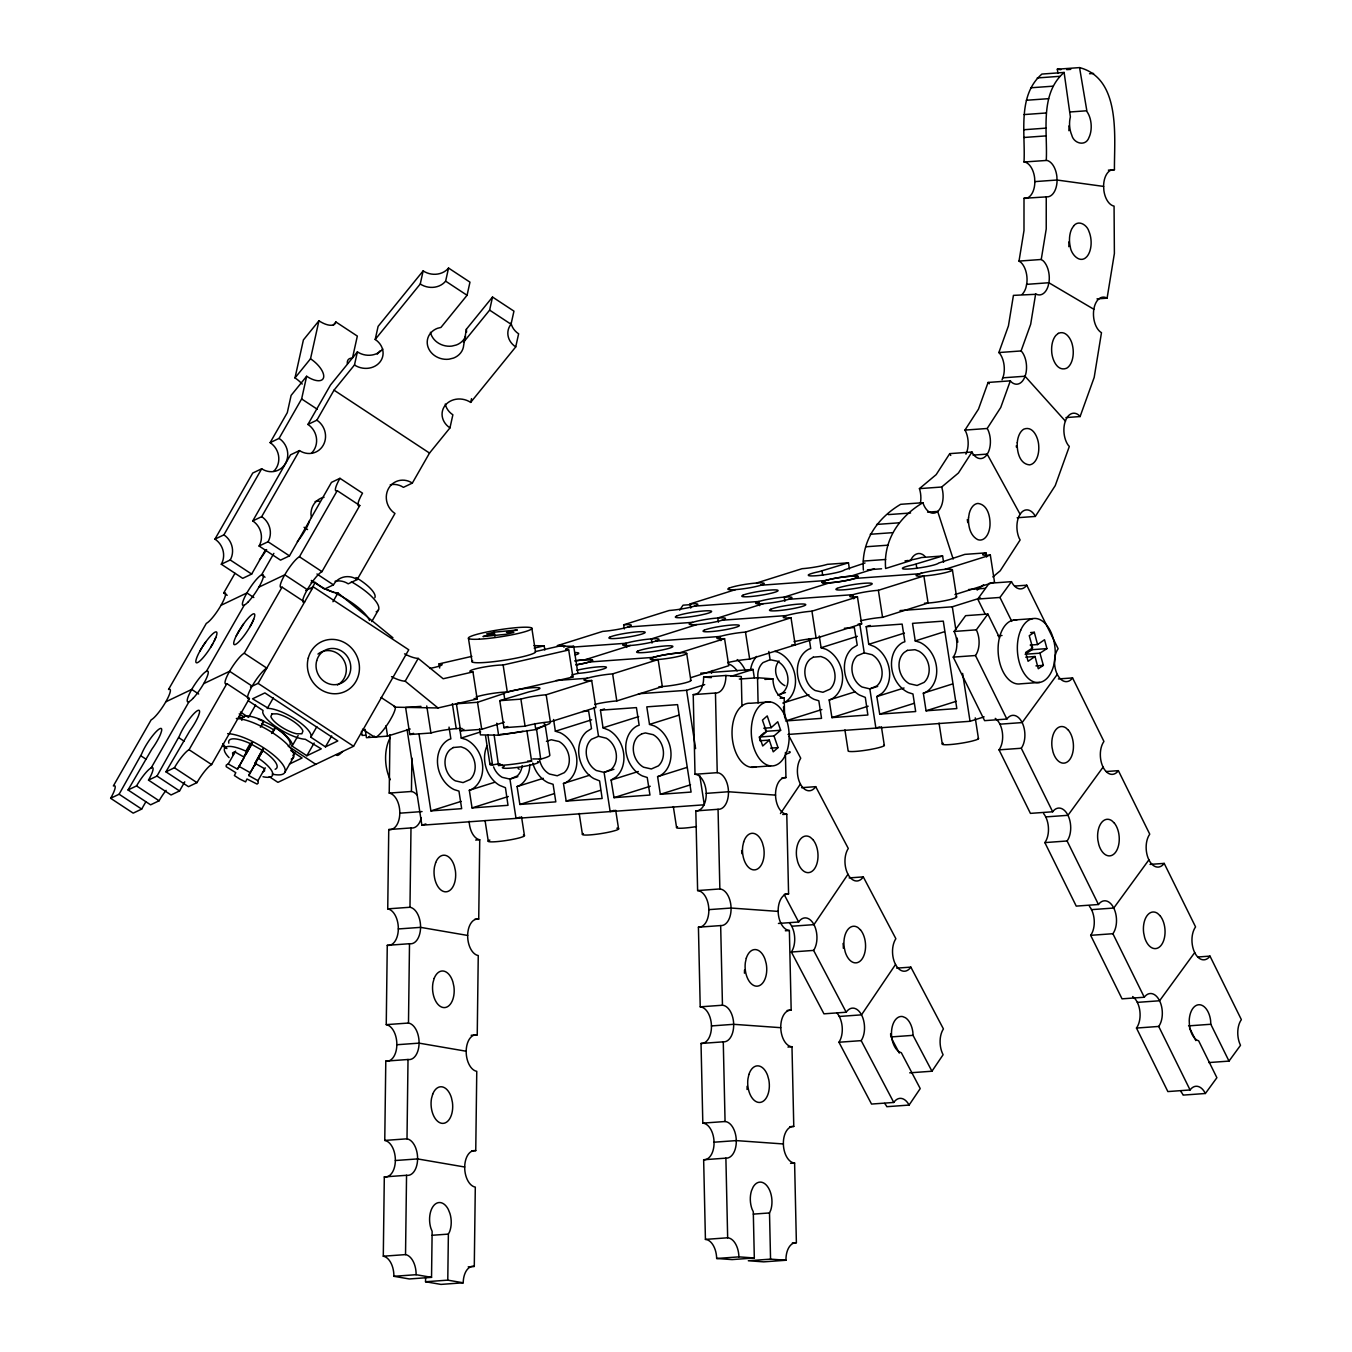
<?xml version="1.0" encoding="UTF-8"?>
<svg xmlns="http://www.w3.org/2000/svg" width="1352" height="1352" viewBox="0 0 1352 1352"><rect width="100%" height="100%" fill="white"/><g stroke="black" fill="none" stroke-linecap="round" stroke-linejoin="round"><path stroke-width="1.5" d="M863.387 570.105C861.004 541.898 876.806 518.408 900.652 504.313L922.892 502.707A18.353 10.782 85.9 0 0 937.68 511.428L953.177 559.035M922.892 502.707C899.046 516.802 883.245 540.276 885.628 568.499L910.707 560.607C912.144 555.875 917.417 551.548 922.334 554.354A18.353 10.782 85.9 0 1 924.971 556.466M1057.957 73.329L1057.315 69.206L1079.555 67.6L1086.991 111.641A18.353 10.782 85.9 0 1 1088.968 137.515C1085.724 146.861 1073.708 143.566 1071.781 135.166A18.353 10.782 85.9 0 1 1070.378 116.864L1064.108 72.45L1041.885 74.073C1017.025 95.62 1025.526 133.29 1024.022 162.003L1046.989 160.415A18.353 10.782 85.9 0 1 1056.875 176.47L1057.061 181.252A18.353 10.782 85.9 0 1 1048.341 196.75L1024.005 198.288L1023.988 230.584L1019.019 261.088L1020.98 262.457A18.353 10.782 85.9 0 1 1026.844 283.176L1025.948 287.587A18.353 10.782 85.9 0 1 1022.264 294.212M1046.245 196.682L1046.228 228.978L1041.243 259.483L1043.22 260.851A18.353 10.782 85.9 0 1 1049.084 281.571L1048.172 285.965A18.353 10.782 85.9 0 1 1036.376 294.263L1013.425 295.378L1008.44 325.883L998.858 352.551L1000.074 353.903A18.353 10.782 85.9 0 1 1003.471 375.856L1002.052 379.794M1046.262 160.398C1047.766 131.685 1039.265 93.998 1064.108 72.45M1108.387 170.149L1114.437 169.71C1114.166 137.701 1121.416 78.636 1079.555 67.6M463.212 1282.794L447.782 1280.141L448.374 1234.106L449.591 1231.756A18.353 10.782 85.9 0 0 449.962 1213.555L448.323 1209.448A18.353 10.782 85.9 0 0 434.11 1205.139A18.353 10.782 85.9 0 0 430.849 1228.157L432.133 1231.351L431.541 1277.353L409.301 1278.958L393.888 1276.305A18.353 10.782 85.9 0 0 383.292 1256.211L384.306 1176.899A18.353 10.782 85.9 0 0 395.359 1160.523L417.599 1158.918L464.699 1167.013A18.353 10.782 85.9 0 0 475.296 1187.107L474.282 1266.418A18.353 10.782 85.9 0 0 463.212 1282.794L440.972 1284.4L425.542 1281.747L425.61 1277.555M395.359 1160.523A18.353 10.782 85.9 0 0 384.762 1140.429L385.793 1061.117A18.353 10.782 85.9 0 0 396.846 1044.741L419.086 1043.136L466.187 1051.231A18.353 10.782 85.9 0 0 476.766 1071.325L475.752 1150.637A18.353 10.782 85.9 0 0 464.699 1167.013M396.846 1044.741A18.353 10.782 85.9 0 0 386.25 1024.647L387.264 945.335A18.353 10.782 85.9 0 0 398.333 928.959L420.573 927.354L467.657 935.449A18.353 10.782 85.9 0 0 478.253 955.543L477.239 1034.855A18.353 10.782 85.9 0 0 466.187 1051.231M398.333 928.959A18.353 10.782 85.9 0 0 387.737 908.865L388.751 829.553A18.353 10.782 85.9 0 0 399.803 813.177L422.044 811.572M399.803 813.177A18.353 10.782 85.9 0 0 389.224 793.083L389.967 734.643M431.541 1277.353L416.112 1274.699A18.353 10.782 85.9 0 0 405.532 1254.605L406.546 1175.294A18.353 10.782 85.9 0 0 417.599 1158.918A18.353 10.782 85.9 0 0 407.003 1138.823L408.017 1059.495A18.353 10.782 85.9 0 0 419.086 1043.136A18.353 10.782 85.9 0 0 408.49 1023.042L409.504 943.713A18.353 10.782 85.9 0 0 420.573 927.354A18.353 10.782 85.9 0 0 409.977 907.26L410.991 827.931A18.353 10.782 85.9 0 0 421.317 817.69M416.839 794.841A18.353 10.782 85.9 0 0 411.447 791.478L411.887 758.066M467.657 935.449A18.353 10.782 85.9 0 1 478.726 919.073L479.74 839.761A18.353 10.782 85.9 0 1 469.161 821.255M310.808 737.212L311.095 735.336A27.547 8.315 29.8 0 0 294.499 718.706A27.547 8.315 29.8 0 0 268.524 708.397L252.537 698.815L264.891 692.917L337.814 740.964L325.46 746.862L310.808 737.212L316.858 726.632M1035.666 293.773L1030.68 324.26L1021.081 350.945L1022.315 352.297A18.353 10.782 85.9 0 1 1025.712 374.25L1024.292 378.188A18.353 10.782 85.9 0 1 1011.549 382.193L1010.333 380.841L988.092 382.447L978.493 409.115L964.939 430.105L965.936 431.93A18.353 10.782 85.9 0 1 965.919 454.171M1065.934 417.582L1080.096 416.551L1094.19 377.394L1101.474 332.693A18.353 10.782 85.9 0 1 1093.836 309.27A18.353 10.782 85.9 0 1 1107.102 298.167L1114.386 253.483L1114.065 206.112A18.353 10.782 85.9 0 1 1103.891 190.615L1103.604 185.832A18.353 10.782 85.9 0 1 1111.986 169.777L1114.437 169.71M302.24 384.053A18.353 8.196 39.1 0 0 294.99 377.918L303.406 339.927L318.937 320.796A18.353 8.196 39.1 0 0 335.904 321.979L357.334 336.09L352.45 358.145L350.523 358.28A18.353 8.196 39.1 0 0 347.413 363.806M273.729 471.341A18.353 17.137 64.5 0 0 270.13 442.645L279.07 438.386L301.631 398.941L306.65 376.262A18.353 8.196 39.1 0 0 323.618 377.428A18.353 8.196 39.1 0 0 310.521 358.787L318.937 320.796M311.518 453.14A18.353 17.137 64.5 0 0 307.935 424.443L316.875 420.185L334.029 390.17L354.477 364.989L357.384 351.875A18.353 16.038 12.5 0 0 382.785 349.036M354.477 364.989A18.353 16.038 12.5 0 0 379.878 362.133A18.353 16.038 12.5 0 0 375.197 339.47L378.104 326.373L423.142 270.89A18.353 16.038 12.5 0 0 448.543 268.051L469.972 282.162L467.065 295.277L440.938 327.438L437.423 328.316A18.353 16.038 12.5 0 0 428.161 347.464A18.353 16.038 12.5 0 0 448.982 359.193L453.512 358.077A18.353 16.038 12.5 0 0 463.685 345.199L466.372 329.229L492.517 297.034L513.946 311.146L511.039 324.243A18.353 16.038 12.5 0 0 515.72 346.906L470.682 402.389A18.353 16.038 12.5 0 0 445.281 405.228A18.353 16.038 12.5 0 0 449.962 427.891L429.514 453.072L412.343 483.087L403.42 487.345A18.353 17.137 64.5 0 0 390.238 484.793M375.197 339.47L420.252 284.005L423.142 270.89M467.065 295.277L445.636 281.148L448.543 268.051M449.962 427.891L452.869 414.794A18.353 16.038 12.5 0 1 445.264 404.045M463.466 342.326L489.627 310.132L492.517 297.034M470.682 402.389L471.51 398.637M515.72 346.906L518.627 333.809A18.353 16.038 12.5 0 1 511.022 323.06M145.847 801.787L141.673 809.087L133.189 813.143L110.627 798.288L119.111 794.232L141.723 753.774A18.353 3.583 -56.6 0 1 154.567 733.392A18.353 3.583 -56.6 0 1 161.513 731.212L160.618 733.95A18.353 3.583 -56.6 0 1 151.863 749.177L128.051 789.974L150.596 804.829L159.097 800.773A18.353 3.583 -56.6 0 1 166.076 790.345M184.768 781.811L179.546 790.937L171.062 794.976L148.5 780.121L157.001 776.065L179.596 735.623A18.353 3.583 -56.6 0 1 192.44 715.242A18.353 3.583 -56.6 0 1 199.386 713.062L198.507 715.783A18.353 3.583 -56.6 0 1 189.736 731.01L165.924 771.806L188.486 786.678L196.969 782.622A18.353 3.583 -56.6 0 1 211.622 764.59L249.41 698.494A18.353 3.583 -56.6 0 1 252.148 686.14A18.353 3.583 -56.6 0 1 266.8 668.108L244.239 653.236A18.353 3.583 -56.6 0 0 229.603 671.285L203.696 683.639M309.557 520.689L308.864 522.835A18.353 3.583 -56.6 0 1 300.11 538.062L297.355 541.628M1010.333 380.841L1000.733 407.51L987.18 428.483L964.939 430.105M770.555 1259.134L769.508 1212.947L770.775 1210.057A18.353 10.782 85.9 0 0 767.294 1186.228A18.353 10.782 85.9 0 0 753.098 1187.073L751.492 1190.774A18.353 10.782 85.9 0 0 752.033 1209.094L753.284 1211.747L754.315 1257.985L732.074 1259.591L716.661 1258.492A18.353 10.782 85.9 0 0 705.423 1239.395L703.648 1159.746A18.353 10.782 85.9 0 0 714.059 1142.203L736.299 1140.598L783.366 1143.961A18.353 10.782 85.9 0 0 794.604 1163.058L796.379 1242.708A18.353 10.782 85.9 0 0 785.968 1260.25L763.728 1261.855L748.315 1260.757L770.555 1259.134L785.968 1260.25M214.275 640.882L215.796 637.468M252.148 622.714L253.686 619.3M228.809 743.178A27.547 8.315 29.8 0 1 250.221 743.549L262.643 750.546L248.684 775.49L257.928 780.695L258.232 783.095L257.049 784.075L246.994 778.989L245.591 781.878L239.811 779.073L234.386 775.558L235.789 772.668L226.173 766.668L226.24 765.063L228.235 763.965L237.496 769.17L252.52 742.451M234.944 751.695L232.899 755.261L232.595 752.878L234.589 751.763L243.833 756.985L251.506 742.721M261.206 726.599L263.268 720.751A27.547 8.315 29.8 0 0 241.856 720.379M262.575 772.009L264.57 770.893L264.265 768.511L255.021 763.288L262.71 749.008M272.411 732.902L275.673 727.748A27.547 8.315 29.8 0 1 289.953 745.02M238.425 631.823A18.353 3.583 -56.6 0 1 254.649 614.315A18.353 3.583 -56.6 0 1 241.248 639.226A18.353 3.583 -56.6 0 1 236.346 635.677L243.546 623.914M236.313 635.727L238.391 631.874M250.019 626.669L252.097 622.816M265.245 550.332L251.658 574.076L242.718 578.352L221.305 564.223A18.353 17.137 64.5 0 0 214.951 539.127L252.756 473.031L261.696 468.772A18.353 17.137 64.5 0 0 285.424 463.482A18.353 17.137 64.5 0 0 279.07 438.386M270.13 442.645L287.3 412.647L291.119 395.392L306.65 376.262M214.951 539.127L223.891 534.868L261.696 468.772M339.96 478.321A18.353 3.583 -56.6 0 0 337.223 490.675L299.434 556.77A18.353 3.583 -56.6 0 0 284.782 574.803A18.353 3.583 -56.6 0 0 282.044 587.157L304.606 602.012A18.353 3.583 -56.6 0 1 307.326 589.658A18.353 3.583 -56.6 0 1 321.979 571.626L359.784 505.53A18.353 3.583 -56.6 0 1 362.522 493.176L339.96 478.321L331.477 482.377L289.463 555.875L280.523 560.134L259.094 546.022A18.353 17.137 64.5 0 0 252.756 520.926L290.545 454.83L299.485 450.571A18.353 17.137 64.5 0 0 323.212 445.281A18.353 17.137 64.5 0 0 316.875 420.185M307.935 424.443L330.496 384.999L357.384 351.875M252.756 520.926L261.68 516.65L299.485 450.571M110.627 798.288A18.353 3.583 -56.6 0 0 113.365 785.934L151.171 719.839A18.353 3.583 -56.6 0 0 165.806 701.806A18.353 3.583 -56.6 0 0 168.544 689.452L206.349 623.356A18.353 3.583 -56.6 0 0 221.001 605.324A18.353 3.583 -56.6 0 0 223.722 592.97L234.961 573.332M189.043 701.688L151.187 767.885A18.353 3.583 -56.6 0 0 136.535 785.918L128.051 789.974M206.366 671.403L244.222 605.206M261.544 574.921L273.865 553.374M165.924 771.806L174.408 767.767A18.353 3.583 -56.6 0 1 189.06 749.718L226.866 683.639A18.353 3.583 -56.6 0 1 229.603 671.285L252.148 686.14M244.239 653.236L282.044 587.157M311.23 589.489L315.236 582.475A18.353 5.543 29.8 0 0 337.966 592.97L392.942 637.789M250.509 686.968L258.08 683.351L313.258 586.869L408.743 649.788L353.565 746.27L277.92 782.352L269.234 776.639M255.596 705.051L248.531 717.405L240.419 712.014M228.235 763.965L235.586 751.12M267.257 708.516L273.307 697.919M229.046 757.627A27.547 8.315 29.8 0 1 245.878 751.137L250.221 743.549M260.395 727.173L263.877 721.106M243.833 756.985L252.013 742.687M332.947 601.725L337.966 592.97M237.496 769.17L243.782 758.168M245.878 754.5L252.165 743.499M335.059 581.275A18.353 17.137 64.5 0 1 348.225 583.827L357.165 579.569L394.97 513.473A18.353 17.137 64.5 0 1 388.615 488.376A18.353 17.137 64.5 0 1 412.343 483.087M271.6 733.46L275.081 727.393M255.021 763.288L263.201 748.991M248.684 775.49L256.018 762.646M259.161 757.154L263.37 749.819M254.328 766.145L256.424 762.477M257.928 780.695L265.262 767.868M248.362 700.809L263.015 710.459L262.727 712.318A27.547 8.315 29.8 0 0 279.323 728.965A27.547 8.315 29.8 0 0 305.298 739.274L321.286 748.856L306.853 755.751L292.1 746.101L298.15 735.522M292.843 755.802L294.922 752.168M284.9 772.313L293.604 757.12M371.749 621.599L378.509 609.786M306.853 755.751L314.137 743.008M325.46 746.862L331.696 735.944M391.522 676.659A18.353 5.543 29.8 0 0 405.178 681.188L418.207 658.407L443.169 678.755L472.963 671.927A18.353 2.045 -8.8 0 1 477.949 668.294A18.353 2.045 -8.8 0 1 503.13 665.015L568.719 649.991A18.353 2.045 -8.8 0 1 573.721 646.34L577.895 673.397A18.353 2.045 -8.8 0 0 571.71 675.138M199.792 651.309A18.353 3.583 -56.6 0 1 216.81 632.398A18.353 3.583 -56.6 0 1 202.58 658.272A18.353 3.583 -56.6 0 1 199.792 651.309L202.141 647.304M210.642 647.338L212.991 643.332M778.972 660.942C772.448 668.817 776.014 681.307 784.954 685.701M987.18 428.483L988.177 430.308A18.353 10.782 85.9 0 1 988.16 452.548L986.166 455.658A18.353 10.782 85.9 0 1 972.984 453.849L971.987 452.024L949.746 453.63L936.176 474.637L919.428 488.63A18.353 10.782 85.9 0 1 920.509 502.64M971.987 452.024L958.416 473.014L941.668 487.024L919.428 488.63M1017.143 517.748L1035.328 516.43L1055.236 485.622L1069.331 446.447L1068.114 445.095A18.353 10.782 85.9 0 1 1064.717 423.142L1066.137 419.204A18.353 10.782 85.9 0 1 1078.862 415.199L1080.096 416.551M679.701 610.141L683.03 605.189L691.125 604.597M780.459 813.566L800.401 784.042A18.353 10.782 85.9 0 1 800.739 758.252L789.23 736.434M847.974 874.271L813.955 924.633A18.353 10.782 85.9 0 1 813.617 950.405L846.2 1012.226A18.353 10.782 85.9 0 1 861.511 1014.845L895.531 964.5A18.353 10.782 85.9 0 1 895.869 938.711L863.286 876.89A18.353 10.782 85.9 0 1 847.974 874.271A18.353 10.782 85.9 0 1 848.295 848.481L815.712 786.661A18.353 10.782 85.9 0 1 800.401 784.042M884.631 1103.401A18.353 10.782 85.9 0 1 886.844 1106.697L909.085 1105.074L920.222 1088.58L901.328 1052.735L899.148 1051.839A18.353 10.782 85.9 0 1 891.627 1030.342A18.353 10.782 85.9 0 1 902.663 1016.569L905.451 1017.735A18.353 10.782 85.9 0 1 912.853 1032.083L913.039 1035.345L931.951 1071.223L909.71 1072.829M931.951 1071.223L943.104 1054.729A18.353 10.782 85.9 0 1 943.426 1028.94L910.842 967.119A18.353 10.782 85.9 0 1 895.531 964.5M202.969 646.002L205.673 642.065M985.016 613.808L977.733 599.054L989.241 583.27L1011.465 581.664A18.353 10.782 85.9 0 0 1026.759 585.196L1058.143 648.723A18.353 10.782 85.9 0 0 1057.281 674.394L1022.146 722.576A18.353 10.782 85.9 0 0 1006.851 719.044L984.611 720.65L953.244 657.123A18.353 10.782 85.9 0 0 954.106 631.452L965.615 615.667L987.856 614.062L999.669 638.009M1006.851 719.044L975.485 655.517A18.353 10.782 85.9 0 0 976.347 629.846L987.856 614.062M977.733 599.054L999.956 597.449L1011.465 581.664M1103.08 767.125L1067.962 815.307A18.353 10.782 85.9 0 1 1067.1 840.978L1098.466 904.505A18.353 10.782 85.9 0 1 1113.761 908.037L1148.896 859.855A18.353 10.782 85.9 0 1 1149.758 834.184L1118.374 770.657A18.353 10.782 85.9 0 1 1103.08 767.125A18.353 10.782 85.9 0 1 1103.942 741.454L1072.575 677.927A18.353 10.782 85.9 0 1 1057.281 674.394M1148.896 859.855A18.353 10.782 85.9 0 0 1164.19 863.387L1195.574 926.914A18.353 10.782 85.9 0 0 1194.695 952.585L1159.577 1000.767A18.353 10.782 85.9 0 1 1158.715 1026.438L1190.081 1089.966A18.353 10.782 85.9 0 1 1205.376 1093.498L1216.884 1077.713L1198.666 1040.837L1196.774 1040.026A18.353 10.782 85.9 0 1 1189.473 1025.56L1189.219 1020.76A18.353 10.782 85.9 0 1 1199.106 1004.722A18.353 10.782 85.9 0 1 1210.615 1020.54L1210.801 1024.258L1229.002 1061.1L1208.789 1062.571M1229.002 1061.1L1240.511 1045.316A18.353 10.782 85.9 0 1 1241.373 1019.645L1209.989 956.117A18.353 10.782 85.9 0 1 1194.695 952.585M259.483 559.796L262.22 556.213A18.353 3.583 -56.6 0 0 266.614 549.588M333.319 325.173L335.904 321.979M294.99 377.918L310.521 358.787M377.292 354.139L379.878 350.962M763.762 728.221L771.164 727.68L777.755 721.765L780.645 730.249L773.986 735.961L778.025 747.622L773.226 751.847L769.305 740.085L760.027 740.744M1030.173 645.09L1037.576 644.549L1044.521 639.75L1046.938 648.605L1039.941 653.185L1043.355 665.353L1038.285 668.75L1035.024 656.497L1025.745 657.173M769.305 740.085L762.714 746L759.824 737.499L766.483 731.804L762.443 720.126L767.243 715.918L771.164 727.68M760.483 735.894L764.488 732.463M977.175 590.097L983.614 584.689M992.858 576.949L1000.21 570.798L1020.135 539.955L1019.138 538.13A18.353 10.782 85.9 0 1 1019.154 515.889L1021.149 512.797A18.353 10.782 85.9 0 1 1034.331 514.605L1035.328 516.43M779.952 694.556L783.163 692.325A18.353 14.72 72.5 0 0 777.315 661.196L770.099 659.708L763.052 662.581A18.353 14.72 72.5 0 0 758.049 678.738M1035.024 656.497L1028.078 661.297L1025.661 652.441L1032.658 647.861L1029.261 635.693L1034.314 632.297L1037.576 644.549M1046.938 648.605L1032.117 649.687L1025.12 654.25L1039.941 653.185M546.445 741.386L551.244 739.747L559.035 741.504A18.353 14.72 72.5 0 1 564.207 772.702L557.227 775.778L549.419 774.02A18.353 14.72 72.5 0 1 539.448 759.063M600.474 710.206L636.42 707.603L639.158 725.247L637.13 725.923A27.547 22.088 72.5 0 0 625.925 750.968A27.547 22.088 72.5 0 0 642.437 775.98L647.236 777.485L649.957 795.044L614.011 797.646L611.104 780.07L616.056 776.977A27.547 22.088 72.5 0 0 608.806 730.131L603.009 727.815L600.474 710.206L604.496 708.938M866.193 626.703L902.139 624.1L904.877 641.744L902.866 642.42A27.547 22.088 72.5 0 0 891.661 667.465A27.547 22.088 72.5 0 0 908.155 692.477L912.955 693.982L915.676 711.541L879.729 714.143L876.823 696.567L881.774 693.475A27.547 22.088 72.5 0 0 874.524 646.628L868.744 644.312L866.193 626.703L870.215 625.435M259.094 546.022L268.034 541.763L289.463 555.875M221.305 564.223L230.229 559.965L251.658 574.076M221.001 605.324L246.909 592.953L253.838 597.533M258.874 587.157L284.782 574.803L307.326 589.658M305.704 590.486L313.258 586.869M357.165 579.569A18.353 17.137 64.5 0 0 333.437 584.858L324.497 589.117L311.315 580.43M165.806 701.806L191.714 689.435L198.659 694.015M289.446 764.049L302.087 758.016L290.714 750.461M532.773 763.052A27.547 22.088 72.5 0 0 548.287 782.791L553.086 784.295L555.807 801.854L519.861 804.457L517.089 786.56L519.743 785.411A27.547 22.088 72.5 0 0 529.798 764.556M479.521 728.863L480.45 734.88L498.618 735.201L535.764 729.556L549.892 723.455M729.049 588.171L731.331 587.343A18.353 2.045 -8.8 0 1 761.953 582.881A18.353 2.045 -8.8 0 1 747.301 588.188A18.353 2.045 -8.8 0 1 729.134 588.137M760.635 585.298L762.917 584.486M486.973 745.966A27.547 22.088 72.5 0 0 499.665 785.394L505.445 787.709L507.997 805.319L472.051 807.921L469.313 790.261L471.324 789.585A27.547 22.088 72.5 0 0 482.529 764.556A27.547 22.088 72.5 0 0 466.034 739.527L461.235 738.04L459.714 728.272M582.611 711.49L588.61 711.067L591.5 728.643L586.565 731.736A27.547 22.088 72.5 0 0 593.815 778.583L599.595 780.898L602.147 798.508L566.184 801.111L563.463 783.467L565.474 782.791A27.547 22.088 72.5 0 0 576.679 757.745A27.547 22.088 72.5 0 0 560.167 732.716L555.368 731.229L553.559 719.517M844.341 628.274L854.329 627.565L857.236 645.141L852.284 648.233A27.547 22.088 72.5 0 0 859.534 695.08L865.314 697.395L867.866 715.005L831.919 717.608L829.182 699.964L831.193 699.288A27.547 22.088 72.5 0 0 842.397 674.242A27.547 22.088 72.5 0 0 825.903 649.213L821.087 647.726L819.278 636.015M657.596 776.656L659.624 775.98A27.547 22.088 72.5 0 0 670.829 750.935A27.547 22.088 72.5 0 0 654.317 725.923L649.518 724.418L646.797 706.859L677.555 704.629L691.092 792.069L660.334 794.3L657.596 776.656L686.765 767.48M923.332 693.153L925.343 692.477A27.547 22.088 72.5 0 0 936.547 667.432A27.547 22.088 72.5 0 0 920.036 642.42L915.236 640.916L912.516 623.356L943.29 621.126L956.827 708.566L926.052 710.797L923.332 693.153L952.484 683.977M786.07 754.095L788.588 753.25A18.353 2.045 -8.8 0 0 789.078 751.594M624.286 628.967L623.644 624.81L669.155 610.496A18.353 2.045 -8.8 0 0 694.455 606.135L758.945 601.471L759.587 605.628M690.737 608.079L690.095 603.905L735.606 589.59M756.528 583.016L802.04 568.702A18.353 2.045 -8.8 0 0 827.34 564.342L848.465 562.804L849.428 569.04M865.043 562.973L844.408 569.902A18.353 2.045 -8.8 0 1 826.866 574.448A18.353 2.045 -8.8 0 1 808.445 575.513L808.31 574.989A18.353 2.045 -8.8 0 1 818.957 571.693L848.465 562.804M584.909 659.793L630.421 645.479A18.353 2.045 -8.8 0 0 658.965 639.614A18.353 2.045 -8.8 0 0 633.277 641.473A18.353 2.045 -8.8 0 0 630.421 645.479M696.871 624.573A18.353 2.045 -8.8 0 1 699.728 620.568A18.353 2.045 -8.8 0 1 725.399 618.709A18.353 2.045 -8.8 0 1 696.871 624.573L651.36 638.904L652.002 643.062M763.305 603.685A18.353 2.045 -8.8 0 1 766.162 599.68A18.353 2.045 -8.8 0 1 791.85 597.821A18.353 2.045 -8.8 0 1 763.305 603.685L717.794 617.999L718.436 622.157M829.756 582.78A18.353 2.045 -8.8 0 1 832.595 578.774A18.353 2.045 -8.8 0 1 858.283 576.915A18.353 2.045 -8.8 0 1 829.756 582.78L784.228 597.094L784.887 601.268M850.678 576.205L874.423 568.736M504.33 722.205L481.718 729.319L460.593 730.857L456.401 703.8L477.526 702.279L503.806 693.576A18.353 2.045 -8.8 0 1 514.453 690.264L518.999 689.419A18.353 2.045 -8.8 0 1 539.786 687.965L539.921 688.489A18.353 2.045 -8.8 0 1 529.274 691.785L499.767 700.674L503.958 727.714L525.083 726.193A18.353 2.045 -8.8 0 1 550.365 721.833L595.877 707.518L591.686 680.462A18.353 2.045 -8.8 0 1 587.326 678.248L556.128 680.495M954.934 594.576L994.514 582.12L990.34 555.08A18.353 2.045 -8.8 0 1 985.963 552.867L964.838 554.388L938.558 563.091A18.353 2.045 -8.8 0 1 921.016 567.637A18.353 2.045 -8.8 0 1 902.578 568.702L902.46 568.195A18.353 2.045 -8.8 0 1 913.09 564.882L942.597 555.993L943.578 562.246M365.158 729.336L366.443 737.668L387.568 736.13L410.197 729.015M420.979 706.369L405.617 707.485L409.808 734.525L413.577 733.342M499.767 700.674L520.892 699.136A18.353 2.045 -8.8 0 1 546.174 694.776L591.686 680.462M587.326 678.248A18.353 2.045 -8.8 0 1 612.625 673.887L658.137 659.573L662.328 686.613L616.799 700.928A18.353 2.045 -8.8 0 0 594.728 704.409M691.159 677.538L728.762 665.708L724.571 638.668L679.059 652.982A18.353 2.045 -8.8 0 0 653.777 657.342L589.269 662.007M655.72 641.118L720.21 636.454A18.353 2.045 -8.8 0 1 745.493 632.094L791.021 617.779L795.196 644.819A18.353 2.045 -8.8 0 1 791.714 644.988M722.154 620.213L786.644 615.549A18.353 2.045 -8.8 0 1 811.944 611.188L857.455 596.874L861.647 623.914L816.118 638.245A18.353 2.045 -8.8 0 0 794.047 641.71M788.605 599.325L853.095 594.66A18.353 2.045 -8.8 0 1 878.377 590.3L923.889 575.986L928.08 603.026L882.569 617.34A18.353 2.045 -8.8 0 0 860.497 620.822M944.811 569.395L990.34 555.08M461.235 738.04L480.67 731.922M503.958 727.714L507.727 726.531M727.613 662.615A18.353 2.045 -8.8 0 1 749.684 659.134L811.048 640.003M555.368 731.229L591.618 719.822M821.087 647.726L857.337 636.319M638.465 693.779L686.596 690.297L704.713 684.602M730.874 676.372L753.03 669.409L754.315 677.724M900.009 610.58L952.315 606.794L980.504 597.939M603.009 727.815L638.668 716.594M868.744 644.312L904.403 633.091M649.518 724.418L678.67 715.242M915.236 640.916L944.406 631.739M469.313 790.261L494.578 782.318M418.985 733.849L430.899 810.896L461.1 801.398M517.089 786.56L543.267 778.329M782.808 703.057L808.986 694.827M472.051 807.921L508.284 796.514M407.053 729.455L421.875 825.21L425.897 823.943M563.463 783.467L589.624 775.22M829.182 699.964L855.36 691.734M613.926 769.288L604.09 772.381L596.317 770.505A18.353 14.72 72.5 0 1 591.483 739.274L598.513 736.316L606.304 738.209A18.353 14.72 72.5 0 1 611.138 769.44L604.09 772.381L610.174 811.606L614.197 810.338M877.685 686.41L869.826 688.878L862.035 687.002A18.353 14.72 72.5 0 1 857.202 655.771L864.232 652.83L872.023 654.706A18.353 14.72 72.5 0 1 876.856 685.937L869.826 688.878L875.893 728.103L879.915 726.835M519.861 804.457L554.083 793.692M821.83 709.563L785.58 720.954L821.543 718.351L818.822 700.792L814.022 699.288A27.547 22.088 72.5 0 1 797.511 674.259A27.547 22.088 72.5 0 1 808.716 649.23L810.727 648.554L809.206 638.752M611.104 780.07L638.313 771.502M876.823 696.567L904.049 687.999M566.184 801.111L600.423 790.345M831.919 717.608L868.153 706.2M520.047 817.149L516.025 818.416L509.941 779.107L502.167 777.315A18.353 14.72 72.5 0 1 493.565 766.871M614.011 797.646L650.244 786.256M879.729 714.143L913.952 703.378M660.334 794.3L690.534 784.802M926.052 710.797L956.253 701.299M788.013 734.457L970.043 721.292L984.121 716.864M777.637 694.996L785.495 692.562M517.816 776.673L509.941 779.107L517.444 775.828A18.353 14.72 72.5 0 0 522.125 765.621M918.701 574.025L921.642 573.147M532.773 758.928L541.172 758.979A30.302 3.38 -8.8 0 0 549.841 755.227L545.093 724.571M429.801 668.412A18.353 2.045 -8.8 0 0 439.045 663.883L471.848 656.362M534.175 648.115L544.197 645.833L544.839 649.991M535.308 651.596L559.339 646.087L573.721 646.34M394.581 707.18L437.997 707.958L477.155 698.984L472.963 671.927M475.955 697.091A18.353 2.045 -8.8 0 1 507.304 692.072L572.91 677.031L568.719 649.991M490.945 763.373A30.302 3.38 -8.8 0 0 491.013 765.131L500.02 763.626M494.088 734.812L498.516 765.469L502.251 764.607M494.291 632.178L486.483 633.97L493.784 634.071L482.968 636.538L505.986 634.308L513.794 632.516L506.493 632.415L517.326 629.947L494.291 632.178L494.917 636.184M526.857 730.486L531.606 761.142L527.804 761.903A30.302 3.38 -8.8 0 1 498.837 765.469L498.516 765.469M1066.711 69.645L1070.75 69.358M1089.526 73.735L1093.582 73.447M1037.237 77.943L1059.478 76.337M1030.883 87.779L1053.123 86.173M1026.388 100.268L1048.628 98.662M1024.055 114.582L1046.296 112.976M1070.074 111.979L1086.247 110.813M1024.055 129.724L1046.296 128.102M1024.039 137.481L1046.279 135.876M1034.77 181.624L1057.011 180.019L1103.638 186.424M1019.019 261.088L1041.243 259.483M1026.607 284.359L1048.848 282.737L1093.836 309.27M1096.996 298.91L1107.102 298.167M998.858 352.551L1021.081 350.945M1002.761 377.833L1025.002 376.228L1065.427 421.165M973.017 455.134L987.163 454.103L1020.152 514.351M888.348 514.605L910.589 513M927.573 512.154L937.68 511.428A18.353 10.782 85.9 0 0 941.668 487.024M876.586 524.441L898.827 522.835M870.232 534.277L892.472 532.671M865.736 546.783L887.977 545.177M863.404 561.08L885.644 559.475M942.597 555.993L921.472 557.531A18.353 2.045 -8.8 0 1 909.744 560.167M867.443 569.817L881.588 568.786M760.889 585.23L825.379 580.566M855.039 578.419L919.529 573.755M1014.625 586.075L1026.759 585.196M968.539 589.54L985.27 588.323M563.767 647.101A18.353 2.045 -8.8 0 0 557.21 645.698L602.722 631.384A18.353 2.045 -8.8 0 0 628.021 627.024L692.511 622.359M571.981 647.169L626.06 643.265L626.703 647.422M1013.544 620.027L1032.81 618.625M954.106 631.452L976.347 629.846M1030.596 632.567L1034.314 632.297M997.962 635.778L1002.001 635.491M700.725 673.178L753.03 669.409M953.244 657.123L975.485 655.517M714.059 1142.203A18.353 10.782 85.9 0 0 702.82 1123.123L701.029 1043.457A18.353 10.782 85.9 0 0 711.456 1025.931A18.353 10.782 85.9 0 0 700.218 1006.834L698.426 927.185A18.353 10.782 85.9 0 0 708.837 909.642A18.353 10.782 85.9 0 0 697.615 890.562L695.824 810.896A18.353 10.782 85.9 0 0 706.234 793.37A18.353 10.782 85.9 0 0 695.012 774.273L693.221 694.624A18.353 10.782 85.9 0 0 703.631 677.082L725.872 675.476L741.285 676.575L741.944 705.981M739.324 679.059L757.526 677.741L772.938 678.839A18.353 10.782 85.9 0 0 784.177 697.936L784.599 716.797M764.86 679.431L772.938 678.839M1035.936 665.894L1043.355 665.353M693.221 694.624L715.462 693.018A18.353 10.782 85.9 0 0 725.872 675.476M780.138 698.223L784.177 697.936M1058.413 678.941L1072.575 677.927M769.913 701.874L750.63 703.26A32.127 18.86 85.9 0 0 732.226 737.465A32.127 18.86 85.9 0 0 756.19 766.719M1039.789 682.422L1020.506 683.825A32.127 18.86 85.9 0 1 998.165 652.475A32.127 18.86 85.9 0 1 1016.839 619.926M409.808 734.525L430.933 733.004A18.353 2.045 -8.8 0 1 462.232 728.542M780.645 730.249L765.823 731.331L765.063 728.305M773.986 735.961L759.165 737.043L760.5 740.93M999.905 724.182L1022.146 722.576A18.353 10.782 85.9 0 1 1021.284 748.247L1052.667 811.775A18.353 10.782 85.9 0 1 1067.962 815.307L1045.721 816.912M770.606 748.163L778.025 747.622M389.224 793.083L411.447 791.478M751.289 767.294L770.572 765.891A32.127 18.86 85.9 0 0 786.475 719.619A32.127 18.86 85.9 0 0 753.655 716.137A32.127 18.86 85.9 0 0 770.572 765.891M995.224 718.368A18.353 10.782 85.9 0 1 999.043 749.853L1021.284 748.247M695.012 774.273L717.236 772.668A18.353 10.782 85.9 0 1 728.475 791.748L775.541 795.128A18.353 10.782 85.9 0 0 786.779 814.208L788.571 893.875A18.353 10.782 85.9 0 0 778.16 911.4A18.353 10.782 85.9 0 0 789.382 930.497L791.173 1010.147A18.353 10.782 85.9 0 0 780.763 1027.689A18.353 10.782 85.9 0 0 791.985 1046.769L793.776 1126.436A18.353 10.782 85.9 0 0 783.366 1143.961M781.912 777.873L785.951 777.586L785.394 752.439M430.899 810.896L461.674 808.665L458.953 791.106L454.154 789.602A27.547 22.088 72.5 0 1 437.642 764.573A27.547 22.088 72.5 0 1 448.847 739.544L450.858 738.868L449.033 727.106M706.234 793.37L728.475 791.748A18.353 10.782 85.9 0 1 718.064 809.29L719.856 888.957A18.353 10.782 85.9 0 1 731.077 908.037L778.16 911.4M801.567 787.692L815.712 786.661M1106.24 771.536L1118.374 770.657M421.875 825.21L704.308 804.795L699.795 775.642M388.751 829.553L410.991 827.931M695.824 810.896L718.064 809.29M782.74 814.495L786.779 814.208M475.684 840.048L479.74 839.761M1052.667 811.775L1030.427 813.38L999.043 749.853M1043.575 813.515A18.353 10.782 85.9 0 1 1044.859 842.6L1067.1 840.978M387.737 908.865L409.977 907.26M849.124 877.921L863.286 876.89M697.615 890.562L719.856 888.957M1150.028 864.401L1164.19 863.387M784.515 894.162L788.571 893.875M474.67 919.36L478.726 919.073M708.837 909.642L731.077 908.037A18.353 10.782 85.9 0 1 720.667 925.579L722.458 1005.229A18.353 10.782 85.9 0 1 733.68 1024.309L780.763 1027.689M387.264 945.335L409.504 943.713M698.426 927.185L720.667 925.579M778.431 923.45L798.643 921.996A18.353 10.782 85.9 0 1 813.955 924.633L791.714 926.238M1098.466 904.505L1076.243 906.11L1044.859 842.6M785.343 930.784L789.382 930.497M1091.52 909.642L1113.761 908.037A18.353 10.782 85.9 0 1 1112.899 933.708L1144.282 997.235A18.353 10.782 85.9 0 1 1159.577 1000.767L1137.336 1002.373M789.5 922.943A18.353 10.782 85.9 0 1 791.376 952.011L813.617 950.405M1089.374 906.246A18.353 10.782 85.9 0 1 1090.658 935.331L1112.899 933.708M896.697 968.15L910.842 967.119M1197.855 956.996L1209.989 956.117M386.25 1024.647L408.49 1023.042M700.218 1006.834L722.458 1005.229M787.134 1010.434L791.173 1010.147M471.172 1035.294L477.239 1034.855M846.2 1012.226L823.96 1013.831L791.376 952.011M711.456 1025.931L733.68 1024.309A18.353 10.782 85.9 0 1 723.269 1041.851L725.061 1121.518A18.353 10.782 85.9 0 1 736.299 1140.598A18.353 10.782 85.9 0 1 725.889 1158.14L727.663 1237.79A18.353 10.782 85.9 0 1 738.902 1256.87L754.315 1257.985M839.271 1016.467L861.511 1014.845A18.353 10.782 85.9 0 1 861.19 1040.634L893.773 1102.455A18.353 10.782 85.9 0 1 909.085 1105.074M1144.282 997.235L1122.042 998.841L1090.658 935.331M385.793 1061.117L408.017 1059.495M701.029 1043.457L723.269 1041.851M913.039 1035.345L890.799 1036.95L890.613 1033.688M837.074 1013.172A18.353 10.782 85.9 0 1 838.95 1042.24L861.19 1040.634M787.946 1047.056L791.985 1046.769M1132.638 996.559A18.353 10.782 85.9 0 1 1136.474 1028.061L1158.715 1026.438M1188.56 1025.881L1210.801 1024.258M893.773 1102.455L871.533 1104.06L838.95 1042.24M384.762 1140.429L407.003 1138.823M702.82 1123.123L725.061 1121.518M1190.081 1089.966L1167.858 1091.571L1136.474 1028.061M1205.376 1093.498L1183.135 1095.103A18.353 10.782 85.9 0 0 1180.989 1091.706M789.737 1126.723L793.776 1126.436M471.713 1150.924L475.752 1150.637M384.306 1176.899L406.546 1175.294M703.648 1159.746L725.889 1158.14M790.548 1163.345L794.604 1163.058M432.201 1235.272L448.374 1234.106M753.334 1214.113L769.508 1212.947M383.292 1256.211L405.532 1254.605M705.423 1239.395L727.663 1237.79M792.34 1242.995L796.379 1242.708M468.214 1266.858L474.282 1266.418M393.888 1276.305L416.112 1274.699M716.661 1258.492L738.902 1256.87M425.542 1281.747L447.782 1280.141M311.129 582.408L315.236 582.475M533.922 645.648L544.197 645.833M527.652 761.075L531.606 761.142M1024.022 162.003L1024.765 162.02A18.353 10.782 85.9 0 1 1034.652 178.075L1034.821 182.858A18.353 10.782 85.9 0 1 1026.1 198.355L1024.005 198.288M703.631 677.082L711.338 677.639M1057.315 69.206L1060.881 69.696M774.814 651.394L777.282 651.968A27.547 22.088 72.5 0 1 795.077 675.763A27.547 22.088 72.5 0 1 785.461 701.908M728.407 663.967L730.621 664.812A18.353 14.72 72.5 0 1 737.127 670.913M238.881 766.28L250.086 772.6M518.086 768.561L519.236 769.203M257.691 757.779L258.3 758.151A27.547 8.315 29.8 0 1 262.981 776.741M238.983 716.391L242.261 718.537M489.627 310.132L511.039 324.243M334.029 390.17L429.514 453.072M301.631 398.941L317.264 409.233M337.223 490.675L359.784 505.53M304.065 527.28L307.546 529.562M299.434 556.77L321.979 571.626M316.959 573.992L333.437 584.858M261.612 574.82L265.026 577.22M223.722 592.97L227.204 595.269M381.095 697.48L394.97 706.623M362.471 729.184L374.622 737.178M258.08 683.351L353.565 746.27M226.866 683.639L249.41 698.494M239.203 713.873L244.357 717.27M288.196 746.169L315.743 764.303M222.37 745.763L225.835 748.045M178.92 737.753L184.125 741.183M189.06 749.718L211.622 764.59M174.408 767.767L196.969 782.622M141.03 755.903L146.236 759.334M157.001 776.065L179.546 790.937M136.535 785.918L159.097 800.773M119.111 794.232L141.673 809.087M405.178 681.188L437.997 707.958M988.092 382.447L989.309 383.799M949.746 453.63L950.743 455.455M891.745 1038.742L899.317 1053.09M784.261 894.72L798.643 921.996M999.956 597.449L1011.803 621.413M1189.473 1027.723L1195.844 1040.601M1031.238 645.022L1032.117 649.687M1016.265 445.856L1016.484 447.258M985.963 552.867L986.622 557.024M952.416 569.969L956.608 597.009M975.248 717.878L978.459 738.682M952.315 606.794L955.847 629.694M957.148 638.026L957.791 642.183M962.624 673.414L970.043 721.292M916.183 564.308L916.825 568.465M939.048 723.1L942.276 743.904M878.377 590.3L882.569 617.34M881.419 726.768L884.326 745.493M859.771 623.931L864.232 652.83M853.737 598.818L853.095 594.66A18.353 2.045 -8.8 0 0 857.455 596.874M822.05 571.119L822.692 575.276M844.915 729.911L848.126 750.715A18.353 2.045 -8.8 0 0 858.047 751.205A18.353 2.045 -8.8 0 0 878.056 747.859L881.217 746.98A18.353 2.045 -8.8 0 0 884.056 744.986M811.944 611.188L816.118 638.245M783.433 707.028L785.275 718.96M768.832 651.444L770.099 659.708M745.493 632.094L749.684 659.134M720.853 640.611L720.21 636.454A18.353 2.045 -8.8 0 0 724.571 638.668M686.698 653.472L690.872 680.512M686.596 690.297L695.604 748.585M673.33 806.603L676.558 827.407M612.625 673.887L616.799 700.928M615.701 810.27L618.591 828.996M594.035 707.434L598.513 736.316M579.18 813.414L582.408 834.218M546.174 694.776L550.365 721.833M531.826 628.156L535.46 651.596A32.127 3.583 -8.8 0 1 501.71 660.621A32.127 3.583 -8.8 0 1 472.625 660.739M540.682 759.097L536.44 728.322A30.302 3.38 -8.8 0 0 544.028 723.861M534.834 723.54L535.764 729.556M520.892 699.136L525.083 726.193M503.13 665.015L507.304 692.072M503.924 693.982L504.887 700.218M521.517 816.726L524.424 835.452M496.759 723.185L498.618 735.201M487.869 734.677L492.618 765.333M485.537 735.809L489.965 764.421M468.451 638.33L472.085 661.77M477.526 702.279L481.718 729.319M485.064 820.563L488.292 841.366M452.362 703.665L456.215 728.627M439.045 663.883L439.687 668.04M426.742 705.947L430.933 733.004M385.962 725.737L387.568 736.13M361.44 731.28L362.082 735.437A18.353 2.045 -8.8 0 1 365.564 735.268M967.305 519.506L967.762 522.649M311.382 517.546L310.96 513.861A18.353 17.137 64.5 0 1 324.041 497.266M466.372 329.229L466.575 332.102M292.1 746.101L291.998 743.6A27.547 8.315 29.8 0 0 258.367 719.332M757.526 677.741L758.083 702.955M715.462 693.018L717.236 772.668M523.055 731.263A30.302 3.38 -8.8 0 1 500.325 734.406M537.69 761.565A18.353 2.045 -8.8 0 1 519.337 767.108A18.353 2.045 -8.8 0 1 504.245 766.432M477.155 698.984A18.353 2.045 -8.8 0 1 474.13 698.426M572.91 677.031A18.353 2.045 -8.8 0 1 570.814 676.862M418.207 658.407A18.353 5.543 29.8 0 1 404.552 653.861M223.891 534.868A18.353 17.137 64.5 0 1 230.229 559.965M262.643 750.546A27.547 8.315 29.8 0 1 275.149 769.288M227.643 733.68A36.724 11.086 29.8 0 1 276.23 757.34A36.724 11.086 29.8 0 1 272.124 774.105M226.882 748.602A36.724 11.086 29.8 0 1 222.81 743.668M236.346 718.487A36.724 11.086 29.8 0 1 278.326 736.755A36.724 11.086 29.8 0 1 291.255 759.097M317.94 654.064A18.353 17.137 64.5 0 1 343.29 659.303A18.353 17.137 64.5 0 1 337.442 684.974M393.905 706.538A18.353 3.583 -56.6 0 1 392.249 716.307L390.069 720.227A18.353 3.583 -56.6 0 1 374.267 736.063M342.58 751.526A18.353 3.583 -56.6 0 1 336.479 754.619M261.578 723.844A18.353 5.543 29.8 0 1 273.949 730.012M261.68 516.65A18.353 17.137 64.5 0 1 268.034 541.763M315.1 501.541A18.353 17.137 64.5 0 1 319.613 501.237M465.646 336.175A18.353 16.038 12.5 0 1 456.401 344.98L451.889 346.095A18.353 16.038 12.5 0 1 430.443 332.305M445.636 281.148A18.353 16.038 12.5 0 1 420.252 284.005M151.238 767.767A18.353 3.583 -56.6 0 1 148.5 780.121M356.049 577.558A27.547 8.315 29.8 0 1 374.859 597.685M351.368 581.766A36.724 11.086 29.8 0 1 376.16 611.763M326.035 589.286A36.724 11.086 29.8 0 1 334.231 592.632M335.904 593.427A36.724 11.086 29.8 0 1 369.535 620.483M1068.807 241.923A18.353 10.782 85.9 0 1 1068.807 246.689M1068.874 125.922A18.353 10.782 85.9 0 1 1068.874 130.688M775.541 795.128A18.353 10.782 85.9 0 1 785.951 777.586M741.64 850.543A18.353 10.782 85.9 0 1 741.893 853.737M747.098 1086.298A18.353 10.782 85.9 0 1 747.031 1089.475M744.496 970.026A18.353 10.782 85.9 0 1 744.428 973.203M843.057 943.459A18.353 10.782 85.9 0 1 843.327 948.242M390.272 779.715A32.127 18.86 85.9 0 1 390.305 737.55M737.195 659.556A27.547 22.088 72.5 0 1 745.459 670.693M750.478 670.491A27.547 22.088 72.5 0 1 756.697 656.43M711.507 673.195A18.353 14.72 72.5 0 1 712.572 670.491M978.206 738.175A18.353 2.045 -8.8 0 1 975.367 740.169L972.206 741.048A18.353 2.045 -8.8 0 1 950.135 744.563A18.353 2.045 -8.8 0 1 943.24 743.228M956.05 596.553A18.353 2.045 -8.8 0 1 954.039 598.429L951.098 599.308A18.353 2.045 -8.8 0 1 924.514 603.212M523.359 835.08A18.353 2.045 -8.8 0 1 522.869 836.753L520.351 837.598A18.353 2.045 -8.8 0 1 496.725 841.637A18.353 2.045 -8.8 0 1 489.847 840.065M574.668 660.908A18.353 2.045 -8.8 0 1 589.979 661.703L587.038 662.564A18.353 2.045 -8.8 0 1 575.715 664.88M696.449 826.579A18.353 2.045 -8.8 0 1 677.521 826.731M616.85 828.201A18.353 2.045 -8.8 0 1 615.498 830.483L612.338 831.362A18.353 2.045 -8.8 0 1 590.283 834.877A18.353 2.045 -8.8 0 1 583.371 833.542M690.331 680.056A18.353 2.045 -8.8 0 1 688.32 681.932L685.38 682.811A18.353 2.045 -8.8 0 1 659.708 686.681M623.644 624.81A18.353 2.045 -8.8 0 1 628.021 627.024M690.095 603.905A18.353 2.045 -8.8 0 1 694.455 606.135M861.647 623.914A18.353 2.045 -8.8 0 1 858.165 624.083M908.172 560.438A18.353 2.045 -8.8 0 1 904.995 560.911M574.684 652.577A18.353 2.045 -8.8 0 1 575.293 655.01M576.104 660.773A18.353 2.045 -8.8 0 1 592.582 660.232A18.353 2.045 -8.8 0 1 577.541 664.66M791.021 617.779A18.353 2.045 -8.8 0 1 786.644 615.549M369.688 736.164A18.353 2.045 -8.8 0 1 368.64 736.84M463.837 729.353A18.353 2.045 -8.8 0 1 460.593 730.857M458.598 702.989A18.353 2.045 -8.8 0 1 456.401 703.8M662.328 686.613A18.353 2.045 -8.8 0 1 658.846 686.782M658.137 659.573A18.353 2.045 -8.8 0 1 653.777 657.342M576.865 670.271A18.353 2.045 -8.8 0 1 602.384 666.671A18.353 2.045 -8.8 0 1 599.747 669.984L595.708 670.879A18.353 2.045 -8.8 0 1 577.659 673.431M1017.262 442.712C1016.805 451.078 1019.34 463.82 1029.396 464.868A18.353 10.782 85.9 0 0 1038.725 445.653C1038.387 438.183 1033.3 425.474 1023.853 429.125A18.353 10.782 85.9 0 0 1017.262 442.712M968.539 517.681C968.116 525.674 969.976 535.595 977.716 539.617A18.353 10.782 85.9 0 0 989.968 525.793C990.475 517.393 988.008 504.668 977.969 503.434A18.353 10.782 85.9 0 0 969.299 513.202L968.539 517.681M743.684 841.941L742.721 846.301A18.353 10.782 85.9 0 0 753.858 869.894A18.353 10.782 85.9 0 0 763.626 847.366L762.41 842.904A18.353 10.782 85.9 0 0 743.684 841.941M746.287 958.213L745.341 962.59A18.353 10.782 85.9 0 0 756.461 986.183A18.353 10.782 85.9 0 0 766.229 963.655L765.012 959.176A18.353 10.782 85.9 0 0 746.287 958.213M748.89 1074.502L747.943 1078.862A18.353 10.782 85.9 0 0 759.063 1102.455A18.353 10.782 85.9 0 0 768.832 1079.927L767.615 1075.465A18.353 10.782 85.9 0 0 748.89 1074.502M435.665 862.593L434.499 866.784A18.353 10.782 85.9 0 0 444.487 891.712A18.353 10.782 85.9 0 0 455.404 870.806L454.407 866.209A18.353 10.782 85.9 0 0 435.665 862.593M434.178 978.375L433.012 982.566A18.353 10.782 85.9 0 0 443 1007.493A18.353 10.782 85.9 0 0 453.917 986.588L452.92 981.991A18.353 10.782 85.9 0 0 434.178 978.375M432.708 1094.157L431.525 1098.348A18.353 10.782 85.9 0 0 441.529 1123.275A18.353 10.782 85.9 0 0 452.43 1102.37L451.45 1097.773A18.353 10.782 85.9 0 0 432.708 1094.157M1073.725 225.818L1071.73 228.927A18.353 10.782 85.9 0 0 1070.294 246.841C1071.037 254.26 1080.062 264.333 1086.89 256.626A18.353 10.782 85.9 0 0 1088.901 231.276C1087.092 225.074 1078.727 219.548 1073.725 225.818M271.955 713.89L270.873 716.577A18.353 5.543 29.8 0 0 296.781 733.798L301.868 733.781L302.933 731.094A18.353 5.543 29.8 0 0 277.042 713.856L271.955 713.89M1058.295 333.386L1055.861 335.431A18.353 10.782 85.9 0 0 1051.704 351.74C1052.042 359.209 1057.129 371.918 1066.576 368.268A18.353 10.782 85.9 0 0 1072.44 345.216C1071.19 338.997 1065.765 329.989 1058.295 333.386M453.376 747.504L450.115 749.616A18.353 14.72 72.5 0 0 455.286 780.831L463.077 782.588L470.073 779.512A18.353 14.72 72.5 0 0 464.902 748.315L461.032 746.828L453.376 747.504M641.659 733.882L638.398 736.012A18.353 14.72 72.5 0 0 643.569 767.209L651.36 768.967L658.356 765.891A18.353 14.72 72.5 0 0 653.185 734.694L645.394 732.936L641.659 733.882M813.245 657.19L809.966 659.303A18.353 14.72 72.5 0 0 815.155 690.517L822.945 692.275L829.942 689.199A18.353 14.72 72.5 0 0 824.754 658.001L820.901 656.514L813.245 657.19M907.395 650.38L904.116 652.509A18.353 14.72 72.5 0 0 909.288 683.706L917.095 685.464L924.075 682.388A18.353 14.72 72.5 0 0 918.904 651.191L915.034 649.704L907.395 650.38M610.09 636.995L608.991 637.688A18.353 2.045 -8.8 0 0 634.443 635.896L638.482 635.001A18.353 2.045 -8.8 0 0 637.688 631.84A18.353 2.045 -8.8 0 0 610.09 636.995M676.524 616.09L675.425 616.799A18.353 2.045 -8.8 0 0 700.894 615.008L704.916 614.095A18.353 2.045 -8.8 0 0 704.122 610.935A18.353 2.045 -8.8 0 0 676.524 616.09M637.789 651.089L636.691 651.782A18.353 2.045 -8.8 0 0 662.159 649.991L666.181 649.095A18.353 2.045 -8.8 0 0 665.387 645.935A18.353 2.045 -8.8 0 0 637.789 651.089M742.975 595.201L741.876 595.894A18.353 2.045 -8.8 0 0 767.328 594.103L771.367 593.207A18.353 2.045 -8.8 0 0 770.555 590.047A18.353 2.045 -8.8 0 0 742.975 595.201M704.24 630.184L703.141 630.877A18.353 2.045 -8.8 0 0 728.593 629.086L732.632 628.19A18.353 2.045 -8.8 0 0 731.821 625.03A18.353 2.045 -8.8 0 0 704.24 630.184M770.674 609.296L769.575 609.989A18.353 2.045 -8.8 0 0 795.027 608.197L799.066 607.302A18.353 2.045 -8.8 0 0 798.272 604.141A18.353 2.045 -8.8 0 0 770.674 609.296M837.108 588.39L836.009 589.083A18.353 2.045 -8.8 0 0 861.477 587.292L865.5 586.396A18.353 2.045 -8.8 0 0 864.705 583.236A18.353 2.045 -8.8 0 0 837.108 588.39M827.492 579.957L824.551 580.836A18.353 2.045 -8.8 0 0 828.861 582.864A18.353 2.045 -8.8 0 0 852.757 579.062L855.698 578.2A18.353 2.045 -8.8 0 0 851.388 576.172A18.353 2.045 -8.8 0 0 827.492 579.957M655.906 656.649L652.965 657.528A18.353 2.045 -8.8 0 0 657.292 659.556A18.353 2.045 -8.8 0 0 681.188 655.771L684.129 654.892A18.353 2.045 -8.8 0 0 679.803 652.864A18.353 2.045 -8.8 0 0 655.906 656.649M949.848 571.389L946.907 572.268A18.353 2.045 -8.8 0 1 917.129 576.003A18.353 2.045 -8.8 0 1 936.125 570.358A18.353 2.045 -8.8 0 1 949.848 571.389M812.907 839.609L810.338 837.277A18.353 10.782 85.9 0 0 796.632 857.033L797.629 861.63A18.353 10.782 85.9 0 0 814.58 868.677A18.353 10.782 85.9 0 0 812.907 839.609M860.463 929.838L857.895 927.506A18.353 10.782 85.9 0 0 844.189 947.262L845.186 951.859A18.353 10.782 85.9 0 0 862.137 958.906A18.353 10.782 85.9 0 0 860.463 929.838M1068.435 730.232L1065.883 727.866A18.353 10.782 85.9 0 0 1052.042 747.352L1053.005 751.965A18.353 10.782 85.9 0 0 1069.922 759.317A18.353 10.782 85.9 0 0 1068.435 730.232M1114.251 822.962L1111.682 820.596A18.353 10.782 85.9 0 0 1097.858 840.082L1098.821 844.696A18.353 10.782 85.9 0 0 1115.738 852.047A18.353 10.782 85.9 0 0 1114.251 822.962M1160.05 915.693L1157.498 913.327A18.353 10.782 85.9 0 0 1143.657 932.829L1144.62 937.443A18.353 10.782 85.9 0 0 1161.537 944.778A18.353 10.782 85.9 0 0 1160.05 915.693M479.216 639.175A32.127 3.583 -8.8 0 0 531.285 629.187A32.127 3.583 -8.8 0 0 489.914 631.384A32.127 3.583 -8.8 0 0 479.216 639.175M316.689 660.722A18.353 17.137 64.5 0 0 337.696 684.365A18.353 17.137 64.5 0 0 345.842 654.621A18.353 17.137 64.5 0 0 316.689 660.722M308.256 658.12A27.547 25.705 64.5 0 0 340.146 693.187A27.547 25.705 64.5 0 0 351.841 648.402A27.547 25.705 64.5 0 0 308.256 658.12M248.362 601.741A18.353 3.583 -56.6 0 0 263.42 575.428A18.353 3.583 -56.6 0 0 246.96 592.852A18.353 3.583 -56.6 0 0 248.362 601.741M193.184 698.223A18.353 3.583 -56.6 0 0 208.242 671.91A18.353 3.583 -56.6 0 0 191.781 689.334A18.353 3.583 -56.6 0 0 193.184 698.223M1020.659 630.336A32.127 18.86 85.9 0 0 1034.855 682.202A32.127 18.86 85.9 0 0 1053.394 639.023A32.127 18.86 85.9 0 0 1020.659 630.336"/></g></svg>
